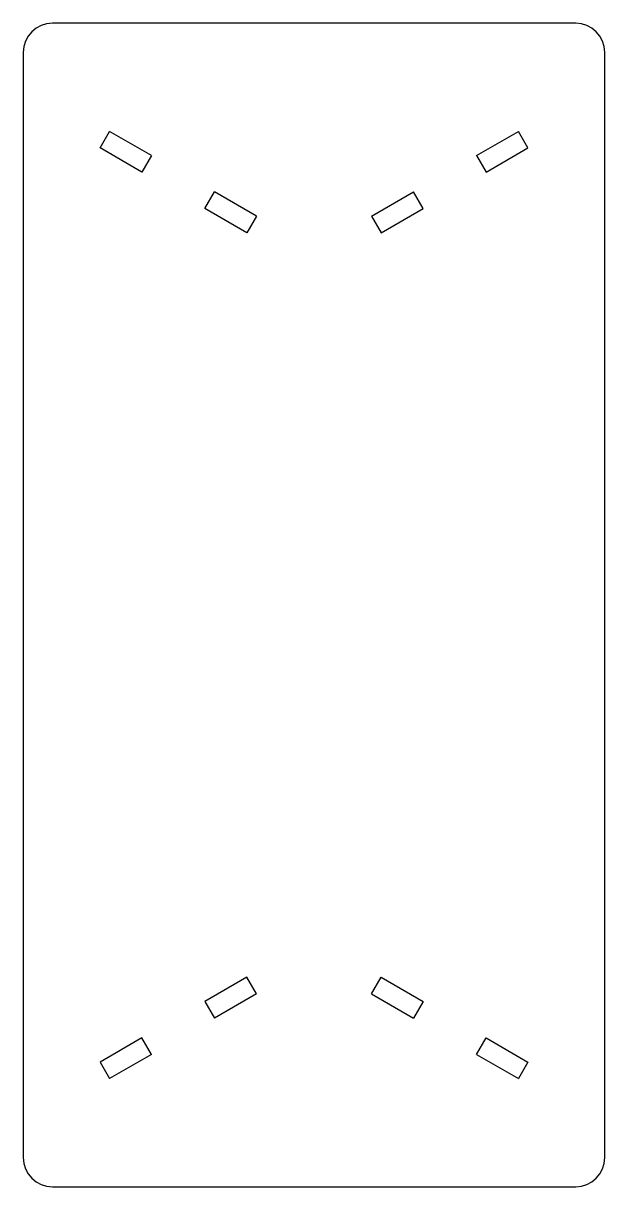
# Model space of a CAD drawing. Extents: x -300 to 300, y -600 to 600.
import ezdxf

# ---------------------------------------------------------------- set-up
doc = ezdxf.new("R2010")
doc.units = 0
doc.layers.get('0').update_dxf_attribs({"linetype": 'continuous'})

# ---------------------------------------------------------------- blocks, each defined once
blk = doc.blocks.new('CUT004_CS001')
at = {"color": 0}
for p, q in [((270, 600), (-270, 600)), ((-300, 570), (-300, -570)), ((300, -570), (300, 570)), ((-220.8, 471.5), (-211, 488.5)), ((-167.7, 463.5), (-211, 488.5)), ((167.7, 463.5), (211, 488.5)), ((220.8, 471.5), (211, 488.5)), ((-177.5, 446.5), (-220.8, 471.5)), ((177.5, 446.5), (220.8, 471.5)), ((-167.7, 463.5), (-177.5, 446.5)), ((167.7, 463.5), (177.5, 446.5)), ((-112.6, 409), (-102.8, 426)), ((-59.5, 401), (-102.8, 426)), ((59.5, 401), (102.8, 426)), ((112.6, 409), (102.8, 426)), ((-69.3, 384), (-112.6, 409)), ((69.3, 384), (112.6, 409)), ((-59.5, 401), (-69.3, 384)), ((59.5, 401), (69.3, 384)), ((-69.3, -384), (-112.6, -409)), ((-59.5, -401), (-69.3, -384)), ((59.5, -401), (69.3, -384)), ((69.3, -384), (112.6, -409)), ((-59.5, -401), (-102.8, -426)), ((59.5, -401), (102.8, -426)), ((-112.6, -409), (-102.8, -426)), ((112.6, -409), (102.8, -426)), ((-177.5, -446.5), (-220.8, -471.5)), ((-167.7, -463.5), (-177.5, -446.5)), ((167.7, -463.5), (177.5, -446.5)), ((177.5, -446.5), (220.8, -471.5)), ((-167.7, -463.5), (-211, -488.5)), ((167.7, -463.5), (211, -488.5)), ((-220.8, -471.5), (-211, -488.5)), ((220.8, -471.5), (211, -488.5)), ((-270, -600), (270, -600))]:
    blk.add_line(p, q, dxfattribs=at)
for centre, start, end in [((-270, 570), 90, -180), ((270, 570), 0, 90), ((-270, -570), -180, -90), ((270, -570), -90, 0)]:
    blk.add_arc(centre, 30, start, end, dxfattribs=at)

msp = doc.modelspace()

# ---------------------------------------------------------------- block references
at = {"color": 0}
msp.add_blockref('CUT004_CS001', (0, 0), dxfattribs=at)

doc.saveas('drawing.dxf')
